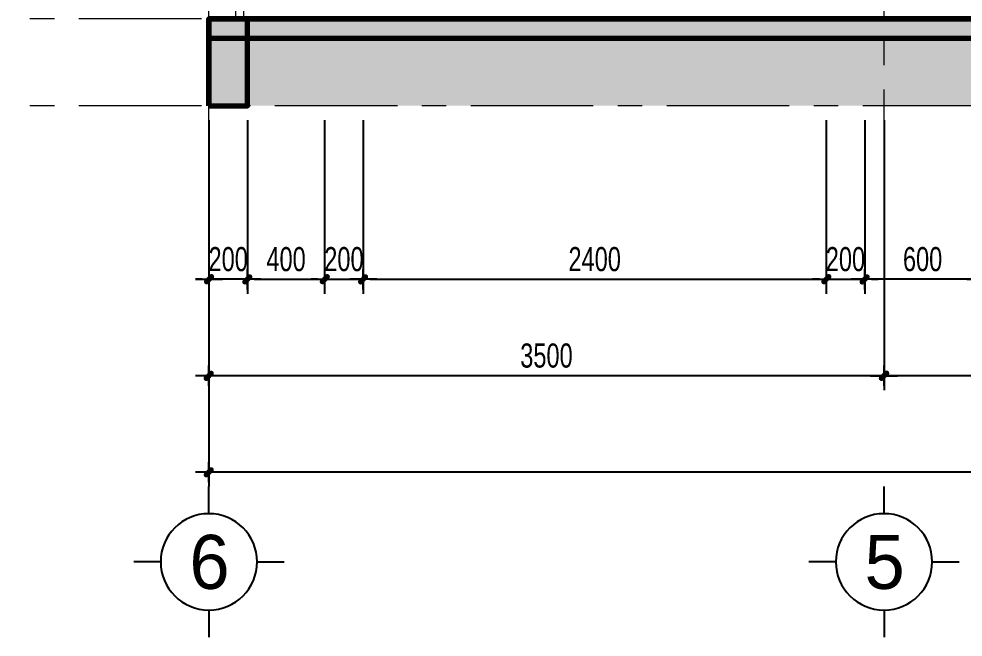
# Model space of a CAD drawing. Header units: inches. Extents: x 88947 to 296847, y 35049 to 161062.
# Drawn here: x 155063 to 159958, y 143903 to 147108 of the extents above; entities that cross this region are included whole.
import ezdxf
from ezdxf.enums import TextEntityAlignment as Align

# ---------------------------------------------------------------- set-up
doc = ezdxf.new("R2010")
doc.units = ezdxf.units.IN
doc.header["$MEASUREMENT"] = 0
doc.header["$PDMODE"] = 1
doc.linetypes.add('ACAD_ISO03W100', pattern=[30, 12, -18])
doc.linetypes.add('CENTER', pattern=[50.8, 31.75, -6.35, 6.35, -6.35])
for name, color, linetype, lineweight in [('A-Dims', 145, 'Continuous', 25), ('DIM', 7, 'Continuous', 25), ('GHICHU', 40, 'Continuous', 18), ('HACTH', 8, 'Continuous', 5), ('KHUNG 1', 6, 'Continuous', 70), ('THAY', 3, 'Continuous', 18), ('TRUC', 252, 'ACAD_ISO03W100', 13)]:
    doc.layers.add(name, color=color, linetype=linetype, lineweight=lineweight)
doc.styles.add('FRANKO', font='VFRANKO.TTF')
doc.styles.add('VHELVEN', font='VHELVEN.TTF')
doc.styles.add('VNI-HELVE-CONDENSE', font='VNARIAL.TTF', dxfattribs={"width": 0.7})
doc.dimstyles.new('TAS-100', dxfattribs={"dimscale": 50, "dimtxt": 2.5, "dimasz": 0.7, "dimexe": 1.5, "dimexo": 1.5, "dimgap": 0.8, "dimtad": 1, "dimdec": 0, "dimzin": 3, "dimdsep": 46, "dimtxsty": 'VNI-HELVE-CONDENSE', "dimblk": 'TICK', "dimcen": 2.5, "dimclrt": 71, "dimazin": 2, "dimtfac": 0.75, "dimtdec": 0, "dimtix": 1, "dimtmove": 2, "dimatfit": 2, "dimldrblk": 'TICK123', "dimfxl": 1.5, "dimtolj": 1, "dimtzin": 0, "dimarcsym": 0})

# ---------------------------------------------------------------- blocks, each defined once
blk = doc.blocks.new('TICK')
at = {"layer": 'A-Dims', "color": 1}
for p, q in [((0, 1.5), (0, -1.5)), ((-2, 0), (2, 0))]:
    blk.add_line(p, q, dxfattribs=at)
at = {"layer": 'A-Dims', "color": 1, "const_width": 0.788}
blk.add_lwpolyline([(-0.33, -0.35), (0.38, 0.38)], dxfattribs=at)
at = {"layer": 'A-Dims', "color": 1, "const_width": 0.394}
for points in [[(0.24, 0.52, -0.414214), (0.52, 0.52, -1)], [(0.52, 0.52, -0.414214), (0.52, 0.24, -1)], [(-0.47, -0.21, 0.414214), (-0.47, -0.49, 1)], [(-0.47, -0.49, 0.414214), (-0.19, -0.49, 1)]]:
    blk.add_lwpolyline(points, format="xyb", dxfattribs=at)
blk = doc.blocks.new('*D959')
at = {"layer": 'Defpoints', "color": 0}
for p in [(159547.7, 146657.5), (160947.7, 146657.5), (159547.7, 145257.5)]:
    blk.add_point(p, dxfattribs=at)
at = {"layer": 'DIM', "color": 0, "lineweight": -2}
for p, q in [((159547.7, 146582.5), (159547.7, 145182.5)), ((160947.7, 146582.5), (160947.7, 145182.5)), ((160912.7, 145257.5), (159582.7, 145257.5))]:
    blk.add_line(p, q, dxfattribs=at)
at = {"layer": 'DIM', "color": 0, "lineweight": -2, "xscale": 35, "yscale": 35, "zscale": 35, "rotation": 180}
blk.add_blockref('TICK', (159547.7, 145257.5), dxfattribs=at)
at = {"layer": 'DIM', "color": 0, "lineweight": -2, "xscale": 35, "yscale": 35, "zscale": 35}
blk.add_blockref('TICK', (160947.7, 145257.5), dxfattribs=at)
at = {"layer": 'DIM', "color": 71, "insert": (160247.7, 145361.3), "char_height": 125, "attachment_point": 5, "style": 'VNI-HELVE-CONDENSE'}
blk.add_mtext('\\A1;1400', dxfattribs=at)
blk = doc.blocks.new('TICK123')
at = {"layer": 'A-Dims', "color": 1}
blk.add_lwpolyline([(0.05, 0, 0, 0.84, 0), (-2.11, 0, 8.4, 8.4, 0)], format="xyseb", dxfattribs=at)
blk = doc.blocks.new('*D960')
at = {"layer": 'Defpoints', "color": 0}
for p in [(156047.7, 146657.5), (159547.7, 146657.5), (156047.7, 145257.5)]:
    blk.add_point(p, dxfattribs=at)
at = {"layer": 'DIM', "color": 0, "lineweight": -2}
for p, q in [((156047.7, 146582.5), (156047.7, 145182.5)), ((159547.7, 146582.5), (159547.7, 145182.5)), ((159512.7, 145257.5), (156082.7, 145257.5))]:
    blk.add_line(p, q, dxfattribs=at)
at = {"layer": 'DIM', "color": 0, "lineweight": -2, "xscale": 35, "yscale": 35, "zscale": 35, "rotation": 180}
blk.add_blockref('TICK', (156047.7, 145257.5), dxfattribs=at)
at = {"layer": 'DIM', "color": 0, "lineweight": -2, "xscale": 35, "yscale": 35, "zscale": 35}
blk.add_blockref('TICK', (159547.7, 145257.5), dxfattribs=at)
at = {"layer": 'DIM', "color": 71, "insert": (157797.7, 145361.4), "char_height": 125, "attachment_point": 5, "style": 'VNI-HELVE-CONDENSE'}
blk.add_mtext('\\A1;3500', dxfattribs=at)
blk = doc.blocks.new('*D961')
at = {"layer": 'Defpoints', "color": 0}
for p in [(156047.7, 146657.5), (168447.7, 146657.5), (156047.7, 144757.5)]:
    blk.add_point(p, dxfattribs=at)
at = {"layer": 'DIM', "color": 0, "lineweight": -2}
for p, q in [((156047.7, 146582.5), (156047.7, 144682.5)), ((168447.7, 146582.5), (168447.7, 144682.5)), ((168412.7, 144757.5), (156082.7, 144757.5))]:
    blk.add_line(p, q, dxfattribs=at)
at = {"layer": 'DIM', "color": 0, "lineweight": -2, "xscale": 35, "yscale": 35, "zscale": 35, "rotation": 180}
blk.add_blockref('TICK', (156047.7, 144757.5), dxfattribs=at)
at = {"layer": 'DIM', "color": 0, "lineweight": -2, "xscale": 35, "yscale": 35, "zscale": 35}
blk.add_blockref('TICK', (168447.7, 144757.5), dxfattribs=at)
at = {"layer": 'DIM', "color": 71, "insert": (162247.7, 144861.3), "char_height": 125, "attachment_point": 5, "style": 'VNI-HELVE-CONDENSE'}
blk.add_mtext('\\A1;12400', dxfattribs=at)
blk = doc.blocks.new('*D1083')
at = {"layer": 'Defpoints', "color": 0}
for p in [(156047.7, 146657.5), (156247.7, 146657.5), (156047.7, 145757.5)]:
    blk.add_point(p, dxfattribs=at)
at = {"layer": 'DIM', "color": 0, "lineweight": -2}
for p, q in [((156047.7, 146582.5), (156047.7, 145682.5)), ((156247.7, 146582.5), (156247.7, 145682.5)), ((156012.7, 145757.5), (155977.7, 145757.5)), ((156247.7, 145757.5), (156047.7, 145757.5)), ((156282.7, 145757.5), (156317.7, 145757.5))]:
    blk.add_line(p, q, dxfattribs=at)
at = {"layer": 'DIM', "color": 0, "lineweight": -2, "xscale": 35, "yscale": 35, "zscale": 35}
blk.add_blockref('TICK', (156047.7, 145757.5), dxfattribs=at)
at = {"layer": 'DIM', "color": 0, "lineweight": -2, "xscale": 35, "yscale": 35, "zscale": 35, "rotation": 180}
blk.add_blockref('TICK', (156247.7, 145757.5), dxfattribs=at)
at = {"layer": 'DIM', "color": 71, "insert": (156147.7, 145861.3), "char_height": 125, "attachment_point": 5, "style": 'VNI-HELVE-CONDENSE'}
blk.add_mtext('\\A1;200', dxfattribs=at)
blk = doc.blocks.new('*D1084')
at = {"layer": 'Defpoints', "color": 0}
for p in [(156247.7, 146657.5), (156647.7, 146657.5), (156647.7, 145757.5)]:
    blk.add_point(p, dxfattribs=at)
at = {"layer": 'DIM', "color": 0, "lineweight": -2}
for p, q in [((156247.7, 146582.5), (156247.7, 145682.5)), ((156647.7, 146582.5), (156647.7, 145682.5)), ((156282.7, 145757.5), (156612.7, 145757.5))]:
    blk.add_line(p, q, dxfattribs=at)
at = {"layer": 'DIM', "color": 0, "lineweight": -2, "xscale": 35, "yscale": 35, "zscale": 35, "rotation": 180}
blk.add_blockref('TICK', (156247.7, 145757.5), dxfattribs=at)
at = {"layer": 'DIM', "color": 0, "lineweight": -2, "xscale": 35, "yscale": 35, "zscale": 35}
blk.add_blockref('TICK', (156647.7, 145757.5), dxfattribs=at)
at = {"layer": 'DIM', "color": 71, "insert": (156447.7, 145861.3), "char_height": 125, "attachment_point": 5, "style": 'VNI-HELVE-CONDENSE'}
blk.add_mtext('\\A1;400', dxfattribs=at)
blk = doc.blocks.new('*D1085')
at = {"layer": 'Defpoints', "color": 0}
for p in [(156647.7, 146657.5), (156847.7, 146657.5), (156847.7, 145757.5)]:
    blk.add_point(p, dxfattribs=at)
at = {"layer": 'DIM', "color": 0, "lineweight": -2}
for p, q in [((156647.7, 146582.5), (156647.7, 145682.5)), ((156847.7, 146582.5), (156847.7, 145682.5)), ((156612.7, 145757.5), (156577.7, 145757.5)), ((156647.7, 145757.5), (156847.7, 145757.5)), ((156882.7, 145757.5), (156917.7, 145757.5))]:
    blk.add_line(p, q, dxfattribs=at)
at = {"layer": 'DIM', "color": 0, "lineweight": -2, "xscale": 35, "yscale": 35, "zscale": 35}
blk.add_blockref('TICK', (156647.7, 145757.5), dxfattribs=at)
at = {"layer": 'DIM', "color": 0, "lineweight": -2, "xscale": 35, "yscale": 35, "zscale": 35, "rotation": 180}
blk.add_blockref('TICK', (156847.7, 145757.5), dxfattribs=at)
at = {"layer": 'DIM', "color": 71, "insert": (156747.7, 145861.3), "char_height": 125, "attachment_point": 5, "style": 'VNI-HELVE-CONDENSE'}
blk.add_mtext('\\A1;200', dxfattribs=at)
blk = doc.blocks.new('*D1086')
at = {"layer": 'Defpoints', "color": 0}
for p in [(156847.7, 146657.5), (159247.7, 146657.5), (159247.7, 145757.5)]:
    blk.add_point(p, dxfattribs=at)
at = {"layer": 'DIM', "color": 0, "lineweight": -2}
for p, q in [((156847.7, 146582.5), (156847.7, 145682.5)), ((159247.7, 146582.5), (159247.7, 145682.5)), ((156882.7, 145757.5), (159212.7, 145757.5))]:
    blk.add_line(p, q, dxfattribs=at)
at = {"layer": 'DIM', "color": 0, "lineweight": -2, "xscale": 35, "yscale": 35, "zscale": 35, "rotation": 180}
blk.add_blockref('TICK', (156847.7, 145757.5), dxfattribs=at)
at = {"layer": 'DIM', "color": 0, "lineweight": -2, "xscale": 35, "yscale": 35, "zscale": 35}
blk.add_blockref('TICK', (159247.7, 145757.5), dxfattribs=at)
at = {"layer": 'DIM', "color": 71, "insert": (158047.7, 145861.3), "char_height": 125, "attachment_point": 5, "style": 'VNI-HELVE-CONDENSE'}
blk.add_mtext('\\A1;2400', dxfattribs=at)
blk = doc.blocks.new('*D1087')
at = {"layer": 'Defpoints', "color": 0}
for p in [(159247.7, 146657.5), (159447.7, 146657.5), (159447.7, 145757.5)]:
    blk.add_point(p, dxfattribs=at)
at = {"layer": 'DIM', "color": 0, "lineweight": -2}
for p, q in [((159247.7, 146582.5), (159247.7, 145682.5)), ((159447.7, 146582.5), (159447.7, 145682.5)), ((159212.7, 145757.5), (159177.7, 145757.5)), ((159247.7, 145757.5), (159447.7, 145757.5)), ((159482.7, 145757.5), (159517.7, 145757.5))]:
    blk.add_line(p, q, dxfattribs=at)
at = {"layer": 'DIM', "color": 0, "lineweight": -2, "xscale": 35, "yscale": 35, "zscale": 35}
blk.add_blockref('TICK', (159247.7, 145757.5), dxfattribs=at)
at = {"layer": 'DIM', "color": 0, "lineweight": -2, "xscale": 35, "yscale": 35, "zscale": 35, "rotation": 180}
blk.add_blockref('TICK', (159447.7, 145757.5), dxfattribs=at)
at = {"layer": 'DIM', "color": 71, "insert": (159347.7, 145861.3), "char_height": 125, "attachment_point": 5, "style": 'VNI-HELVE-CONDENSE'}
blk.add_mtext('\\A1;200', dxfattribs=at)
blk = doc.blocks.new('*D1717')
at = {"layer": 'Defpoints', "color": 0}
for p in [(159447.7, 146657.5), (160047.7, 146657.5), (159447.7, 145757.5)]:
    blk.add_point(p, dxfattribs=at)
at = {"layer": 'DIM', "color": 0, "lineweight": -2}
for p, q in [((159447.7, 146582.5), (159447.7, 145682.5)), ((160047.7, 146582.5), (160047.7, 145682.5)), ((160012.7, 145757.5), (159482.7, 145757.5))]:
    blk.add_line(p, q, dxfattribs=at)
at = {"layer": 'DIM', "color": 0, "lineweight": -2, "xscale": 35, "yscale": 35, "zscale": 35, "rotation": 180}
blk.add_blockref('TICK', (159447.7, 145757.5), dxfattribs=at)
at = {"layer": 'DIM', "color": 0, "lineweight": -2, "xscale": 35, "yscale": 35, "zscale": 35}
blk.add_blockref('TICK', (160047.7, 145757.5), dxfattribs=at)
at = {"layer": 'DIM', "color": 71, "insert": (159747.7, 145861.3), "char_height": 125, "attachment_point": 5, "style": 'VNI-HELVE-CONDENSE'}
blk.add_mtext('\\A1;600', dxfattribs=at)
blk = doc.blocks.new('TRUCCOT')
for p, q in [((0, -140), (0, 0)), ((-250, -390), (-390, -390)), ((250, -390), (390, -390)), ((0, -640), (0, -780))]:
    blk.add_line(p, q)
blk.add_circle((0, -390), 250)
at = {"layer": 'GHICHU', "style": 'VHELVEN'}
blk.add_attdef('TRUC', text='', height=280, dxfattribs=at).set_placement((0, -390), align=Align.MIDDLE_CENTER)
blk = doc.blocks.new('*D3730')
at = {"layer": 'Defpoints', "color": 0}
for p in [(159547.7, 146657.5), (160947.7, 146657.5), (159547.7, 145257.5)]:
    blk.add_point(p, dxfattribs=at)
at = {"layer": 'DIM', "color": 0, "lineweight": -2}
for p, q in [((159547.7, 146582.5), (159547.7, 145182.5)), ((160947.7, 146582.5), (160947.7, 145182.5)), ((160912.7, 145257.5), (159582.7, 145257.5))]:
    blk.add_line(p, q, dxfattribs=at)
at = {"layer": 'DIM', "color": 0, "lineweight": -2, "xscale": 35, "yscale": 35, "zscale": 35, "rotation": 180}
blk.add_blockref('TICK', (159547.7, 145257.5), dxfattribs=at)
at = {"layer": 'DIM', "color": 0, "lineweight": -2, "xscale": 35, "yscale": 35, "zscale": 35}
blk.add_blockref('TICK', (160947.7, 145257.5), dxfattribs=at)
at = {"layer": 'DIM', "color": 71, "insert": (160247.7, 145361.3), "char_height": 125, "attachment_point": 5, "style": 'VNI-HELVE-CONDENSE'}
blk.add_mtext('\\A1;1400', dxfattribs=at)
blk = doc.blocks.new('*D3731')
at = {"layer": 'Defpoints', "color": 0}
for p in [(156047.7, 146657.5), (159547.7, 146657.5), (156047.7, 145257.5)]:
    blk.add_point(p, dxfattribs=at)
at = {"layer": 'DIM', "color": 0, "lineweight": -2}
for p, q in [((156047.7, 146582.5), (156047.7, 145182.5)), ((159547.7, 146582.5), (159547.7, 145182.5)), ((159512.7, 145257.5), (156082.7, 145257.5))]:
    blk.add_line(p, q, dxfattribs=at)
at = {"layer": 'DIM', "color": 0, "lineweight": -2, "xscale": 35, "yscale": 35, "zscale": 35, "rotation": 180}
blk.add_blockref('TICK', (156047.7, 145257.5), dxfattribs=at)
at = {"layer": 'DIM', "color": 0, "lineweight": -2, "xscale": 35, "yscale": 35, "zscale": 35}
blk.add_blockref('TICK', (159547.7, 145257.5), dxfattribs=at)
at = {"layer": 'DIM', "color": 71, "insert": (157797.7, 145361.4), "char_height": 125, "attachment_point": 5, "style": 'VNI-HELVE-CONDENSE'}
blk.add_mtext('\\A1;3500', dxfattribs=at)
blk = doc.blocks.new('*D3732')
at = {"layer": 'Defpoints', "color": 0}
for p in [(156047.7, 146657.5), (168447.7, 146657.5), (156047.7, 144757.5)]:
    blk.add_point(p, dxfattribs=at)
at = {"layer": 'DIM', "color": 0, "lineweight": -2}
for p, q in [((156047.7, 146582.5), (156047.7, 144682.5)), ((168447.7, 146582.5), (168447.7, 144682.5)), ((168412.7, 144757.5), (156082.7, 144757.5))]:
    blk.add_line(p, q, dxfattribs=at)
at = {"layer": 'DIM', "color": 0, "lineweight": -2, "xscale": 35, "yscale": 35, "zscale": 35, "rotation": 180}
blk.add_blockref('TICK', (156047.7, 144757.5), dxfattribs=at)
at = {"layer": 'DIM', "color": 0, "lineweight": -2, "xscale": 35, "yscale": 35, "zscale": 35}
blk.add_blockref('TICK', (168447.7, 144757.5), dxfattribs=at)
at = {"layer": 'DIM', "color": 71, "insert": (162247.7, 144861.3), "char_height": 125, "attachment_point": 5, "style": 'VNI-HELVE-CONDENSE'}
blk.add_mtext('\\A1;12400', dxfattribs=at)
blk = doc.blocks.new('*D4003')
at = {"layer": 'Defpoints', "color": 0}
for p in [(156047.7, 146657.5), (156247.7, 146657.5), (156047.7, 145757.5)]:
    blk.add_point(p, dxfattribs=at)
at = {"layer": 'DIM', "color": 0, "lineweight": -2}
for p, q in [((156047.7, 146582.5), (156047.7, 145682.5)), ((156247.7, 146582.5), (156247.7, 145682.5)), ((156012.7, 145757.5), (155977.7, 145757.5)), ((156247.7, 145757.5), (156047.7, 145757.5)), ((156282.7, 145757.5), (156317.7, 145757.5))]:
    blk.add_line(p, q, dxfattribs=at)
at = {"layer": 'DIM', "color": 0, "lineweight": -2, "xscale": 35, "yscale": 35, "zscale": 35}
blk.add_blockref('TICK', (156047.7, 145757.5), dxfattribs=at)
at = {"layer": 'DIM', "color": 0, "lineweight": -2, "xscale": 35, "yscale": 35, "zscale": 35, "rotation": 180}
blk.add_blockref('TICK', (156247.7, 145757.5), dxfattribs=at)
at = {"layer": 'DIM', "color": 71, "insert": (156147.7, 145861.3), "char_height": 125, "attachment_point": 5, "style": 'VNI-HELVE-CONDENSE'}
blk.add_mtext('\\A1;200', dxfattribs=at)
blk = doc.blocks.new('*D4004')
at = {"layer": 'Defpoints', "color": 0}
for p in [(156247.7, 146657.5), (156647.7, 146657.5), (156647.7, 145757.5)]:
    blk.add_point(p, dxfattribs=at)
at = {"layer": 'DIM', "color": 0, "lineweight": -2}
for p, q in [((156247.7, 146582.5), (156247.7, 145682.5)), ((156647.7, 146582.5), (156647.7, 145682.5)), ((156282.7, 145757.5), (156612.7, 145757.5))]:
    blk.add_line(p, q, dxfattribs=at)
at = {"layer": 'DIM', "color": 0, "lineweight": -2, "xscale": 35, "yscale": 35, "zscale": 35, "rotation": 180}
blk.add_blockref('TICK', (156247.7, 145757.5), dxfattribs=at)
at = {"layer": 'DIM', "color": 0, "lineweight": -2, "xscale": 35, "yscale": 35, "zscale": 35}
blk.add_blockref('TICK', (156647.7, 145757.5), dxfattribs=at)
at = {"layer": 'DIM', "color": 71, "insert": (156447.7, 145861.3), "char_height": 125, "attachment_point": 5, "style": 'VNI-HELVE-CONDENSE'}
blk.add_mtext('\\A1;400', dxfattribs=at)
blk = doc.blocks.new('*D4005')
at = {"layer": 'Defpoints', "color": 0}
for p in [(156647.7, 146657.5), (156847.7, 146657.5), (156847.7, 145757.5)]:
    blk.add_point(p, dxfattribs=at)
at = {"layer": 'DIM', "color": 0, "lineweight": -2}
for p, q in [((156647.7, 146582.5), (156647.7, 145682.5)), ((156847.7, 146582.5), (156847.7, 145682.5)), ((156612.7, 145757.5), (156577.7, 145757.5)), ((156647.7, 145757.5), (156847.7, 145757.5)), ((156882.7, 145757.5), (156917.7, 145757.5))]:
    blk.add_line(p, q, dxfattribs=at)
at = {"layer": 'DIM', "color": 0, "lineweight": -2, "xscale": 35, "yscale": 35, "zscale": 35}
blk.add_blockref('TICK', (156647.7, 145757.5), dxfattribs=at)
at = {"layer": 'DIM', "color": 0, "lineweight": -2, "xscale": 35, "yscale": 35, "zscale": 35, "rotation": 180}
blk.add_blockref('TICK', (156847.7, 145757.5), dxfattribs=at)
at = {"layer": 'DIM', "color": 71, "insert": (156747.7, 145861.3), "char_height": 125, "attachment_point": 5, "style": 'VNI-HELVE-CONDENSE'}
blk.add_mtext('\\A1;200', dxfattribs=at)
blk = doc.blocks.new('*D4006')
at = {"layer": 'Defpoints', "color": 0}
for p in [(156847.7, 146657.5), (159247.7, 146657.5), (159247.7, 145757.5)]:
    blk.add_point(p, dxfattribs=at)
at = {"layer": 'DIM', "color": 0, "lineweight": -2}
for p, q in [((156847.7, 146582.5), (156847.7, 145682.5)), ((159247.7, 146582.5), (159247.7, 145682.5)), ((156882.7, 145757.5), (159212.7, 145757.5))]:
    blk.add_line(p, q, dxfattribs=at)
at = {"layer": 'DIM', "color": 0, "lineweight": -2, "xscale": 35, "yscale": 35, "zscale": 35, "rotation": 180}
blk.add_blockref('TICK', (156847.7, 145757.5), dxfattribs=at)
at = {"layer": 'DIM', "color": 0, "lineweight": -2, "xscale": 35, "yscale": 35, "zscale": 35}
blk.add_blockref('TICK', (159247.7, 145757.5), dxfattribs=at)
at = {"layer": 'DIM', "color": 71, "insert": (158047.7, 145861.3), "char_height": 125, "attachment_point": 5, "style": 'VNI-HELVE-CONDENSE'}
blk.add_mtext('\\A1;2400', dxfattribs=at)
blk = doc.blocks.new('*D4007')
at = {"layer": 'Defpoints', "color": 0}
for p in [(159247.7, 146657.5), (159447.7, 146657.5), (159447.7, 145757.5)]:
    blk.add_point(p, dxfattribs=at)
at = {"layer": 'DIM', "color": 0, "lineweight": -2}
for p, q in [((159247.7, 146582.5), (159247.7, 145682.5)), ((159447.7, 146582.5), (159447.7, 145682.5)), ((159212.7, 145757.5), (159177.7, 145757.5)), ((159247.7, 145757.5), (159447.7, 145757.5)), ((159482.7, 145757.5), (159517.7, 145757.5))]:
    blk.add_line(p, q, dxfattribs=at)
at = {"layer": 'DIM', "color": 0, "lineweight": -2, "xscale": 35, "yscale": 35, "zscale": 35}
blk.add_blockref('TICK', (159247.7, 145757.5), dxfattribs=at)
at = {"layer": 'DIM', "color": 0, "lineweight": -2, "xscale": 35, "yscale": 35, "zscale": 35, "rotation": 180}
blk.add_blockref('TICK', (159447.7, 145757.5), dxfattribs=at)
at = {"layer": 'DIM', "color": 71, "insert": (159347.7, 145861.3), "char_height": 125, "attachment_point": 5, "style": 'VNI-HELVE-CONDENSE'}
blk.add_mtext('\\A1;200', dxfattribs=at)
blk = doc.blocks.new('*D3919')
at = {"layer": 'Defpoints', "color": 0}
for p in [(159447.7, 146657.5), (160047.7, 146657.5), (159447.7, 145757.5)]:
    blk.add_point(p, dxfattribs=at)
at = {"layer": 'DIM', "color": 0, "lineweight": -2}
for p, q in [((159447.7, 146582.5), (159447.7, 145682.5)), ((160047.7, 146582.5), (160047.7, 145682.5)), ((160012.7, 145757.5), (159482.7, 145757.5))]:
    blk.add_line(p, q, dxfattribs=at)
at = {"layer": 'DIM', "color": 0, "lineweight": -2, "xscale": 35, "yscale": 35, "zscale": 35, "rotation": 180}
blk.add_blockref('TICK', (159447.7, 145757.5), dxfattribs=at)
at = {"layer": 'DIM', "color": 0, "lineweight": -2, "xscale": 35, "yscale": 35, "zscale": 35}
blk.add_blockref('TICK', (160047.7, 145757.5), dxfattribs=at)
at = {"layer": 'DIM', "color": 71, "insert": (159747.7, 145861.3), "char_height": 125, "attachment_point": 5, "style": 'VNI-HELVE-CONDENSE'}
blk.add_mtext('\\A1;600', dxfattribs=at)

msp = doc.modelspace()

# ---------------------------------------------------------------- hatches: boundary and pattern name
at = {"layer": 'HACTH'}
h = msp.add_hatch(dxfattribs=at)
h.set_pattern_fill('ANSI36', color=256, scale=200, style=0)
h.set_pattern_definition([(45, (156247.74, 146657.526), (13.25825, 48.61359), [62.5, -12.5, 0, -12.5])])
h.paths.add_polyline_path([(159547.7, 147007.5), (156247.7, 147007.5), (156247.7, 146657.5), (159547.7, 146657.5)])
h.paths.add_polyline_path([(160947.7, 147007.5), (159547.7, 147007.5), (159547.7, 146657.5), (160947.7, 146657.5)])
h.paths.add_polyline_path([(162358.4, 147007.5), (160947.7, 147007.5), (160947.7, 146657.5), (162358.4, 146657.5)])
h.paths.add_polyline_path([(163547.7, 147007.5), (162358.4, 147007.5), (162358.4, 146657.5), (163547.7, 146657.5)])
h.paths.add_polyline_path([(164947.7, 147007.5), (163547.7, 147007.5), (163547.7, 146657.5), (164947.7, 146657.5)])
h.paths.add_polyline_path([(168247.7, 147007.5), (164947.7, 147007.5), (164947.7, 146657.5), (168247.7, 146657.5)])
h = msp.add_hatch(dxfattribs=at)
h.set_pattern_fill('ANSI36', color=256, scale=200, style=0)
h.set_pattern_definition([(45, (156247.74, 146657.526), (13.25825, 48.61359), [62.5, -12.5, 0, -12.5])])
h.paths.add_polyline_path([(159547.7, 147007.5), (156247.7, 147007.5), (156247.7, 146657.5), (159547.7, 146657.5)])
h.paths.add_polyline_path([(160947.7, 147007.5), (159547.7, 147007.5), (159547.7, 146657.5), (160947.7, 146657.5)])
h.paths.add_polyline_path([(162358.4, 147007.5), (160947.7, 147007.5), (160947.7, 146657.5), (162358.4, 146657.5)])
h.paths.add_polyline_path([(163547.7, 147007.5), (162358.4, 147007.5), (162358.4, 146657.5), (163547.7, 146657.5)])
h.paths.add_polyline_path([(164947.7, 147007.5), (163547.7, 147007.5), (163547.7, 146657.5), (164947.7, 146657.5)])
h.paths.add_polyline_path([(168247.7, 147007.5), (164947.7, 147007.5), (164947.7, 146657.5), (168247.7, 146657.5)])

# ---------------------------------------------------------------- linework, layer by layer
at = {"layer": 'KHUNG 1'}
msp.add_lwpolyline([(156047.7, 146657.5), (156047.7, 147107.5), (168447.7, 147107.5), (168447.7, 146657.5)], dxfattribs=at)
for points in [[(156047.7, 147007.5), (168447.7, 147007.5), (168447.7, 147107.5), (156047.7, 147107.5)], [(156047.7, 146657.5), (156247.7, 146657.5), (156247.7, 147107.5), (156047.7, 147107.5)]]:
    msp.add_lwpolyline(points, close=True, dxfattribs=at)
for points in [[(156047.7, 147107.5), (168447.7, 147107.5), (156047.7, 147007.5), (168447.7, 147007.5)], [(156047.7, 147107.5), (156247.7, 147107.5), (156047.7, 146657.5), (156247.7, 146657.5)]]:
    msp.add_solid(points, dxfattribs=at)
at = {"layer": 'THAY'}
msp.add_lwpolyline([(156187.7, 147187.5), (156227.7, 147187.5), (156227.7, 147107.5), (156187.7, 147107.5)], close=True, dxfattribs=at)
at = {"layer": 'TRUC', "linetype": 'CENTER', "ltscale": 20}
for points in [[(156047.7, 146106.1), (156047.7, 157290.9)], [(159547.7, 146106.1), (159547.7, 157290.9)], [(172264.6, 147107.5), (152673.2, 147107.5)], [(172264.6, 146657.5), (152673.2, 146657.5)]]:
    msp.add_lwpolyline(points, dxfattribs=at)

# ---------------------------------------------------------------- block references
at = {"layer": 'DIM'}
ref = msp.add_blockref('TRUCCOT', (156047.7, 144682.5), dxfattribs=dict(at, xscale=-1))
ref.add_attrib('TRUC', '6', dxfattribs={"layer": 'GHICHU', "height": 280, "style": 'FRANKO'}).set_placement((156050.9, 144292.5), align=Align.MIDDLE_CENTER)
ref = msp.add_blockref('TRUCCOT', (156047.7, 144682.5), dxfattribs=dict(at, xscale=-1))
ref.add_attrib('TRUC', '6', dxfattribs={"layer": 'GHICHU', "height": 280, "style": 'FRANKO'}).set_placement((156050.9, 144292.5), align=Align.MIDDLE_CENTER)
ref = msp.add_blockref('TRUCCOT', (159547.7, 144682.5), dxfattribs=dict(at, xscale=-1))
ref.add_attrib('TRUC', '5', dxfattribs={"layer": 'GHICHU', "height": 280, "style": 'FRANKO'}).set_placement((159550.9, 144292.5), align=Align.MIDDLE_CENTER)
ref = msp.add_blockref('TRUCCOT', (159547.7, 144682.5), dxfattribs=dict(at, xscale=-1))
ref.add_attrib('TRUC', '5', dxfattribs={"layer": 'GHICHU', "height": 280, "style": 'FRANKO'}).set_placement((159550.9, 144292.5), align=Align.MIDDLE_CENTER)

# ---------------------------------------------------------------- dimensions: what is measured, and where the dimension line sits
for base, p1, p2, picture, middle in [((156047.7, 145257.5), (159547.7, 146657.5), (156047.7, 146657.5), '*D960', (157797.7, 145361.4)), ((156047.7, 144757.5), (168447.7, 146657.5), (156047.7, 146657.5), '*D961', (162247.7, 144861.3)), ((156047.7, 145757.5), (156247.7, 146657.5), (156047.7, 146657.5), '*D1083', (156147.7, 145861.3)), ((156047.7, 145257.5), (159547.7, 146657.5), (156047.7, 146657.5), '*D3731', (157797.7, 145361.4)), ((156047.7, 144757.5), (168447.7, 146657.5), (156047.7, 146657.5), '*D3732', (162247.7, 144861.3)), ((156047.7, 145757.5), (156247.7, 146657.5), (156047.7, 146657.5), '*D4003', (156147.7, 145861.3)), ((156647.7, 145757.5), (156247.7, 146657.5), (156647.7, 146657.5), '*D1084', (156447.7, 145861.3)), ((156647.7, 145757.5), (156247.7, 146657.5), (156647.7, 146657.5), '*D4004', (156447.7, 145861.3)), ((156847.7, 145757.5), (156647.7, 146657.5), (156847.7, 146657.5), '*D1085', (156747.7, 145861.3)), ((156847.7, 145757.5), (156647.7, 146657.5), (156847.7, 146657.5), '*D4005', (156747.7, 145861.3)), ((159247.7, 145757.5), (156847.7, 146657.5), (159247.7, 146657.5), '*D1086', (158047.7, 145861.3)), ((159247.7, 145757.5), (156847.7, 146657.5), (159247.7, 146657.5), '*D4006', (158047.7, 145861.3)), ((159447.7, 145757.5), (159247.7, 146657.5), (159447.7, 146657.5), '*D1087', (159347.7, 145861.3)), ((159447.7, 145757.5), (159247.7, 146657.5), (159447.7, 146657.5), '*D4007', (159347.7, 145861.3)), ((159547.7, 145257.5), (160947.7, 146657.5), (159547.7, 146657.5), '*D959', (160247.7, 145361.3)), ((159547.7, 145257.5), (160947.7, 146657.5), (159547.7, 146657.5), '*D3730', (160247.7, 145361.3))]:
    dim = msp.add_linear_dim(base=base, p1=p1, p2=p2, angle=180, dimstyle='TAS-100', dxfattribs=at)
    dim.commit()
    dim.dimension.update_dxf_attribs({"geometry": picture, "text_midpoint": middle})
for picture in ['*D1717', '*D3919']:
    dim = msp.add_linear_dim(base=(159447.7, 145757.5), p1=(160047.7, 146657.5), p2=(159447.7, 146657.5), dimstyle='TAS-100', dxfattribs=at)
    dim.commit()
    dim.dimension.update_dxf_attribs({"geometry": picture, "text_midpoint": (159747.7, 145861.3)})

doc.saveas('drawing.dxf')
